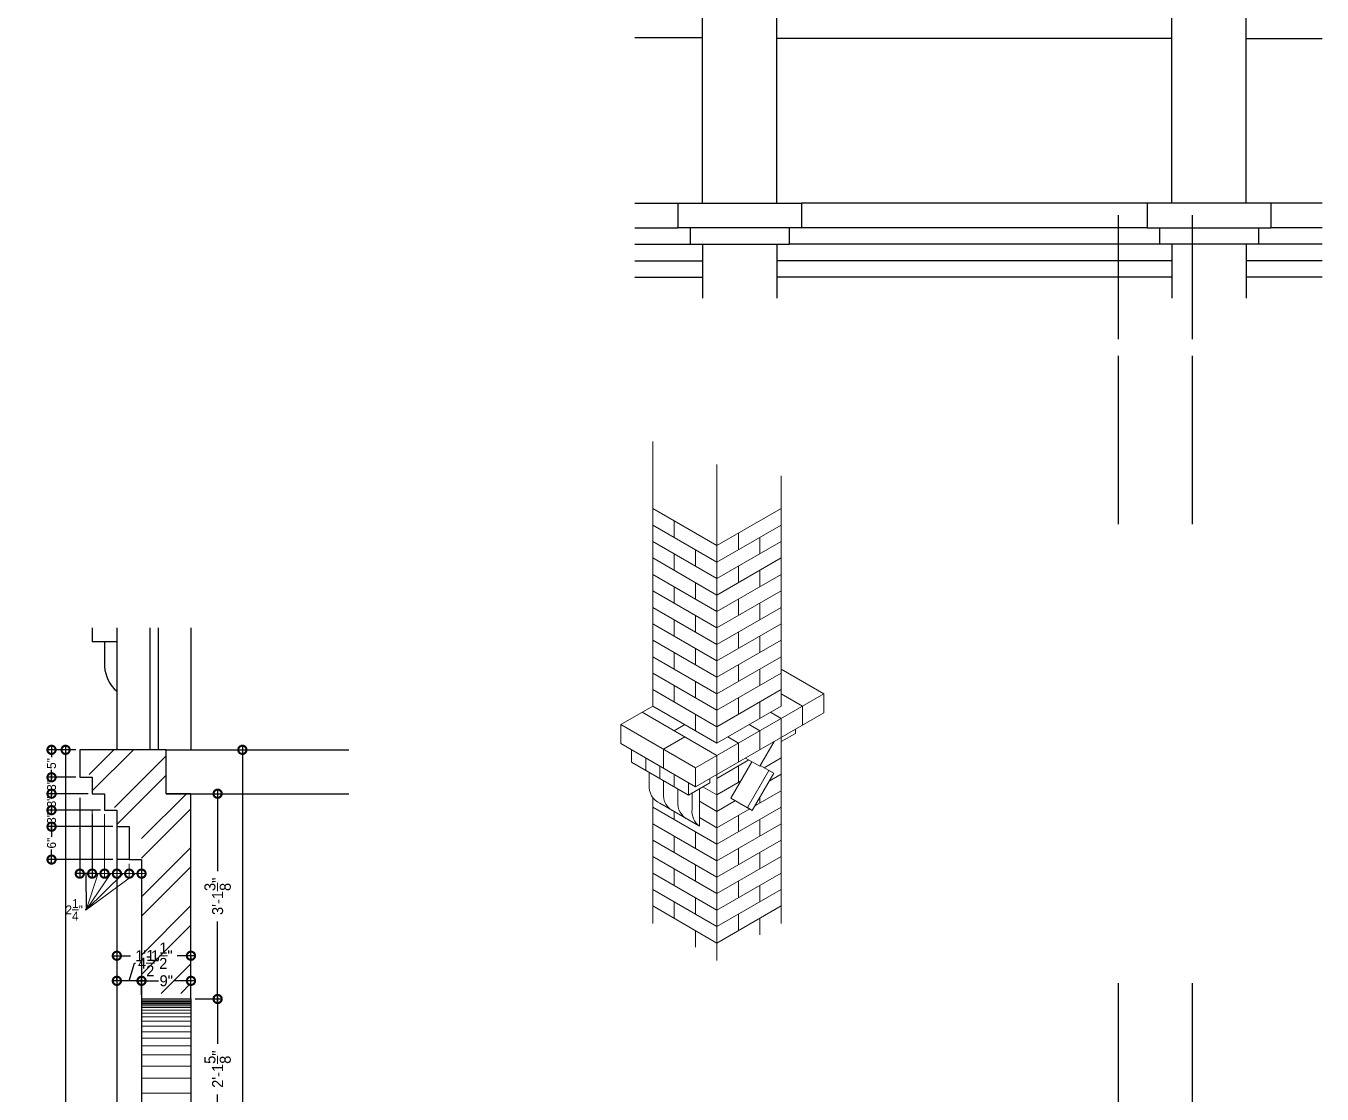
# Model space of a CAD drawing. Header units: millimetres. Extents: x -141861 to -141057, y 13116 to 13652.
# Drawn here: x -141386.8 to -141150.7, y 13222.9 to 13417.6 of the extents above; entities that cross this region are included whole.
import ezdxf
from ezdxf.xclip import XClip

# ---------------------------------------------------------------- set-up
doc = ezdxf.new("R2010")
doc.units = ezdxf.units.MM
doc.header["$XCLIPFRAME"] = 0
doc.layers.get('0').update_dxf_attribs({"color": 254})
for name, color, linetype, lineweight in [('Dim', 7, 'Continuous', 9), ('Hatch', 252, 'Continuous', 0), ('Stair', 22, 'Continuous', 9)]:
    doc.layers.add(name, color=color, linetype=linetype, lineweight=lineweight)
for name, color, linetype in [('ele', 43, 'Continuous'), ('ele1', 1, 'Continuous'), ('Pillar', 30, 'Continuous'), ('Slab', 3, 'Continuous'), ('Text', 255, 'Continuous'), ('WALL', 40, 'Continuous')]:
    doc.layers.add(name, color=color, linetype=linetype)
doc.dimstyles.new('¾ Scale', dxfattribs={"dimtxt": 1.625, "dimasz": 3, "dimexe": 0.75, "dimexo": 0.75, "dimgap": 0.09, "dimtad": 0, "dimdec": 3, "dimzin": 3, "dimdsep": 46, "dimlunit": 4, "dimtxsty": 'Standard', "dimblk": 'DOTSMALL', "dimcen": 0.09, "dimdle": 0.75, "dimadec": 0, "dimazin": 0, "dimtfac": 1, "dimtdec": 3, "dimtmove": 1, "dimatfit": 3, "dimfxl": 1, "dimtolj": 1, "dimtzin": 0, "dimarcsym": 0})

# ---------------------------------------------------------------- blocks, each defined once
blk = doc.blocks.new('Cangry')
at = {"color": 0, "linetype": 'ByBlock', "lineweight": -2, "ltscale": 3}
for p, q in [((13.5, 0), (-13.5, 0)), ((13.5, -3), (13.5, 0)), ((-13.5, -3), (-13.5, 0)), ((-3.18, -3), (-13.5, -3)), ((-11.25, -3), (-11.25, -7.5)), ((0, -6), (-3.18, -3)), ((3.18, -3), (0, -6)), ((13.5, -3), (3.18, -3)), ((11.39, -3), (11.39, -7.5)), ((-6.75, -7.5), (-11.25, -7.5)), ((-9, -7.5), (-9, -12)), ((6.89, -7.5), (11.39, -7.5)), ((9.14, -7.5), (9.14, -12))]:
    blk.add_line(p, q, dxfattribs=at)
blk.add_lwpolyline([(0, -8.07), (-3.18, -11.25), (0, -14.43), (3.18, -11.25)], close=True, dxfattribs=at)
for centre, start, end in [((-2.45, -11.54), 184.0381, 229.092), ((2.59, -11.54), 310.908, 355.9619)]:
    blk.add_arc(centre, 6.57, start, end, dxfattribs=at)
blk = doc.blocks.new('Lemp')
at = {"color": 0, "linetype": 'ByBlock', "lineweight": -2, "ltscale": 3}
for p, q in [((0, 15.11), (-5.52, 11.07)), ((0, 15.11), (5.52, 11.07)), ((5.52, 11.07), (-5.52, 11.07)), ((-3.16, 11.07), (-3.16, 6.49)), ((3.16, 6.49), (3.16, 11.07)), ((-3.16, 6.49), (3.16, 6.49)), ((-1.85, 5), (-0.53, 3.51)), ((0.53, 6.49), (-0.53, 6.49)), ((-0.53, 6.49), (-0.53, 0.53)), ((0.53, 0.53), (0.53, 6.49)), ((1.85, 5), (0.53, 3.51))]:
    blk.add_line(p, q, dxfattribs=at)
blk.add_arc((0, 0.53), 0.527, 180, 0, dxfattribs=at)
for points in [[(-1.85, 5), (-2.58, 5.37), (-3.12, 5.3), (-3.24, 4.96), (-3.02, 4.45), (-2.73, 4.59)], [(-1.24, 4.31), (-1.4, 4.93), (-1.17, 5.42), (-0.71, 4.88), (-0.97, 4.64)], [(1.24, 4.31), (1.4, 4.93), (1.17, 5.42), (0.71, 4.88), (0.97, 4.64)], [(1.85, 5), (2.58, 5.37), (3.12, 5.3), (3.24, 4.96), (3.02, 4.45), (2.73, 4.59)], [(-0.53, 1.34), (-0.84, 2.47), (-1.26, 2.79), (-2.15, 2.61), (-2.15, 2.08), (-1.67, 2.25), (-1.43, 2.39)], [(0.53, 1.34), (0.84, 2.47), (1.26, 2.79), (2.15, 2.61), (2.15, 2.08), (1.67, 2.25), (1.43, 2.39)]]:
    blk.add_spline(points, degree=3, dxfattribs=at)
blk = doc.blocks.new('LINE')
at = {"color": 0, "linetype": 'ByBlock', "lineweight": -2}
blk.add_line((0, 0), (12, 0), dxfattribs=at)
blk = doc.blocks.new('Gutka')
at = {"color": 0, "linetype": 'ByBlock', "lineweight": -2}
blk.add_line((4.5, 7.5), (-4.5, 7.5), dxfattribs=at)
for points in [[(4.5, 10.5), (-4.5, 10.5), (-4.5, 7.5), (4.5, 7.5)], [(-2.25, 7.5), (2.25, 7.5), (2.25, 4.5), (-2.25, 4.5)], [(-1.125, 4.5), (1.125, 4.5), (1.125, 0), (-1.125, 0)]]:
    blk.add_lwpolyline(points, close=True, dxfattribs=at)
blk = doc.blocks.new('Arch-9')
at = {"color": 0, "linetype": 'ByBlock', "lineweight": -2}
blk.add_lwpolyline([(99, 0, 0.267949), (84.94, 24.36), (47.25, 46.57), (9.53, 24.34, 0.267572), (-4.5, 0), (0, 0, -0.267949), (11.81, 20.46), (47.25, 41.34), (82.69, 20.46, -0.267949), (94.5, 0)], format="xyb", close=True, dxfattribs=at)
blk = doc.blocks.new('A-Lines')
at = {"color": 0, "linetype": 'ByBlock', "lineweight": -2}
for p, q in [((0, 11.899), (1, 11.899)), ((0, 11.799), (1, 11.799)), ((0, 11.695), (1, 11.695)), ((0, 11.598), (1, 11.598)), ((0, 11.469), (1, 11.469)), ((0, 11.299), (1, 11.299)), ((0, 11.095), (1, 11.095)), ((0, 10.823), (1, 10.823)), ((0, 10.517), (1, 10.517)), ((0, 10.132), (1, 10.132)), ((0, 9.712), (1, 9.712)), ((0, 9.225), (1, 9.225)), ((0, 8.676), (1, 8.676)), ((0, 8.015), (1, 8.015)), ((0, 7.254), (1, 7.254)), ((0, 6.291), (1, 6.291)), ((0, 5.239), (1, 5.239)), ((0, 3.976), (1, 3.976)), ((0, 2.666), (1, 2.666)), ((0, 1.267), (1, 1.267))]:
    blk.add_line(p, q, dxfattribs=at)
blk = doc.blocks.new('_DotSmall')
at = {"layer": 'Text', "color": 0, "const_width": 0.5}
blk.add_lwpolyline([(-0.0625, 0, 1), (0.0625, 0, 1)], format="xyb", close=True, dxfattribs=at)
blk = doc.blocks.new('*D59')
at = {"layer": 'Defpoints', "color": 0, "transparency": 16777216}
for p in [(-141356.77, 13240.27), (-141351.91, 13240.27), (-141356.77, 13214.68)]:
    blk.add_point(p, dxfattribs=at)
at = {"layer": 'Dim', "color": 0, "lineweight": -2, "transparency": 16777216}
for p, q in [((-141356.02, 13240.27), (-141351.16, 13240.27)), ((-141351.91, 13241.02), (-141351.91, 13232.07)), ((-141351.91, 13213.93), (-141351.91, 13222.89)), ((-141356.02, 13214.68), (-141351.16, 13214.68))]:
    blk.add_line(p, q, dxfattribs=at)
at = {"layer": 'Dim', "color": 0, "lineweight": -2, "transparency": 16777216, "xscale": 3, "yscale": 3, "zscale": 3}
for p, rotation in [((-141351.91, 13240.27), 90), ((-141351.91, 13214.68), 270)]:
    blk.add_blockref('_DotSmall', p, dxfattribs=dict(at, rotation=rotation))
at = {"layer": 'Dim', "color": 0, "transparency": 16777216, "insert": (-141351.91, 13227.48), "char_height": 2, "attachment_point": 5, "rotation": 90}
blk.add_mtext('\\A1;2\'-1{\\H1.000000x;\\S5/8;}"', dxfattribs=at)
blk = doc.blocks.new('*D60')
at = {"layer": 'Defpoints', "color": 0, "transparency": 16777216}
for p in [(-141356.77, 13277.68), (-141351.91, 13277.68), (-141356.77, 13240.27)]:
    blk.add_point(p, dxfattribs=at)
at = {"layer": 'Dim', "color": 0, "lineweight": -2, "transparency": 16777216}
for p, q in [((-141356.02, 13277.68), (-141351.16, 13277.68)), ((-141351.91, 13278.43), (-141351.91, 13263.57)), ((-141351.91, 13239.52), (-141351.91, 13254.39)), ((-141356.02, 13240.27), (-141351.16, 13240.27))]:
    blk.add_line(p, q, dxfattribs=at)
at = {"layer": 'Dim', "color": 0, "lineweight": -2, "transparency": 16777216, "xscale": 3, "yscale": 3, "zscale": 3}
for p, rotation in [((-141351.91, 13277.68), 90), ((-141351.91, 13240.27), 270)]:
    blk.add_blockref('_DotSmall', p, dxfattribs=dict(at, rotation=rotation))
at = {"layer": 'Dim', "color": 0, "transparency": 16777216, "insert": (-141351.91, 13258.98), "char_height": 2, "attachment_point": 5, "rotation": 90}
blk.add_mtext('\\A1;3\'-1{\\H1.000000x;\\S3/8;}"', dxfattribs=at)
blk = doc.blocks.new('*D61')
at = {"layer": 'Defpoints', "color": 0, "transparency": 16777216}
for p in [(-141348.31, 13285.68), (-141348.31, 13145.68), (-141347.4, 13145.68)]:
    blk.add_point(p, dxfattribs=at)
at = {"layer": 'Dim', "color": 0, "lineweight": -2, "transparency": 16777216}
for p, q in [((-141347.4, 13286.43), (-141347.4, 13219.94)), ((-141347.56, 13285.68), (-141346.65, 13285.68)), ((-141347.4, 13144.93), (-141347.4, 13211.42)), ((-141347.56, 13145.68), (-141346.65, 13145.68))]:
    blk.add_line(p, q, dxfattribs=at)
at = {"layer": 'Dim', "color": 0, "lineweight": -2, "transparency": 16777216, "xscale": 3, "yscale": 3, "zscale": 3}
for p, rotation in [((-141347.4, 13285.68), 90), ((-141347.4, 13145.68), 270)]:
    blk.add_blockref('_DotSmall', p, dxfattribs=dict(at, rotation=rotation))
at = {"layer": 'Dim', "color": 0, "transparency": 16777216, "insert": (-141347.4, 13215.68), "char_height": 2, "attachment_point": 5, "rotation": 90}
blk.add_mtext('\\A1;11\'-8"', dxfattribs=at)
blk = doc.blocks.new('*D62')
at = {"layer": 'Defpoints', "color": 0, "transparency": 16777216}
for p in [(-141356.77, 13243.58), (-141365.77, 13240.27), (-141356.77, 13240.27)]:
    blk.add_point(p, dxfattribs=at)
at = {"layer": 'Dim', "color": 0, "lineweight": -2, "transparency": 16777216}
for p, q in [((-141366.52, 13243.58), (-141362.69, 13243.58)), ((-141365.77, 13241.02), (-141365.77, 13244.33)), ((-141356.02, 13243.58), (-141359.85, 13243.58)), ((-141356.77, 13241.02), (-141356.77, 13244.33))]:
    blk.add_line(p, q, dxfattribs=at)
at = {"layer": 'Dim', "color": 0, "lineweight": -2, "transparency": 16777216, "xscale": 3, "yscale": 3, "zscale": 3, "rotation": 180}
blk.add_blockref('_DotSmall', (-141365.77, 13243.58), dxfattribs=at)
at = {"layer": 'Dim', "color": 0, "lineweight": -2, "transparency": 16777216, "xscale": 3, "yscale": 3, "zscale": 3}
blk.add_blockref('_DotSmall', (-141356.77, 13243.58), dxfattribs=at)
at = {"layer": 'Dim', "color": 0, "transparency": 16777216, "insert": (-141361.27, 13243.58), "char_height": 2, "attachment_point": 5}
blk.add_mtext('\\A1;9"', dxfattribs=at)
blk = doc.blocks.new('*D63')
at = {"layer": 'Defpoints', "color": 0, "transparency": 16777216}
for p in [(-141370.27, 13243.58), (-141370.27, 13242.93), (-141365.77, 13240.27)]:
    blk.add_point(p, dxfattribs=at)
at = {"layer": 'Dim', "color": 0, "lineweight": -2, "transparency": 16777216}
for p, q in [((-141368.02, 13243.58), (-141367.05, 13246.8)), ((-141367.05, 13246.8), (-141366.87, 13246.8)), ((-141365.02, 13243.58), (-141371.02, 13243.58)), ((-141370.27, 13243.68), (-141370.27, 13244.33)), ((-141365.77, 13241.02), (-141365.77, 13244.33))]:
    blk.add_line(p, q, dxfattribs=at)
at = {"layer": 'Dim', "color": 0, "lineweight": -2, "transparency": 16777216, "xscale": 3, "yscale": 3, "zscale": 3, "rotation": 180}
blk.add_blockref('_DotSmall', (-141370.27, 13243.58), dxfattribs=at)
at = {"layer": 'Dim', "color": 0, "lineweight": -2, "transparency": 16777216, "xscale": 3, "yscale": 3, "zscale": 3}
blk.add_blockref('_DotSmall', (-141365.77, 13243.58), dxfattribs=at)
at = {"layer": 'Dim', "color": 0, "transparency": 16777216, "insert": (-141364.45, 13246.8), "char_height": 2, "attachment_point": 5}
blk.add_mtext('\\A1;4{\\H1.000000x;\\S1/2;}"', dxfattribs=at)
blk = doc.blocks.new('*D64')
at = {"layer": 'Defpoints', "color": 0, "transparency": 16777216}
for p in [(-141370.27, 13248.73), (-141356.77, 13248.73), (-141370.27, 13248.15)]:
    blk.add_point(p, dxfattribs=at)
at = {"layer": 'Dim', "color": 0, "lineweight": -2, "transparency": 16777216}
for p, q in [((-141371.02, 13248.15), (-141367.78, 13248.15)), ((-141370.27, 13247.98), (-141370.27, 13247.4)), ((-141356.02, 13248.15), (-141359.26, 13248.15)), ((-141356.77, 13247.98), (-141356.77, 13247.4))]:
    blk.add_line(p, q, dxfattribs=at)
at = {"layer": 'Dim', "color": 0, "lineweight": -2, "transparency": 16777216, "xscale": 3, "yscale": 3, "zscale": 3, "rotation": 180}
blk.add_blockref('_DotSmall', (-141370.27, 13248.15), dxfattribs=at)
at = {"layer": 'Dim', "color": 0, "lineweight": -2, "transparency": 16777216, "xscale": 3, "yscale": 3, "zscale": 3}
blk.add_blockref('_DotSmall', (-141356.77, 13248.15), dxfattribs=at)
at = {"layer": 'Dim', "color": 0, "transparency": 16777216, "insert": (-141363.52, 13248.15), "char_height": 2, "attachment_point": 5}
blk.add_mtext('\\A1;1\'-1{\\H1.000000x;\\S1/2;}"', dxfattribs=at)
blk = doc.blocks.new('*D65')
at = {"layer": 'Defpoints', "color": 0, "transparency": 16777216}
for p in [(-141377.02, 13285.68), (-141379.61, 13145.68), (-141374.77, 13145.68)]:
    blk.add_point(p, dxfattribs=at)
at = {"layer": 'Dim', "color": 0, "lineweight": -2, "transparency": 16777216}
for p, q in [((-141379.61, 13286.43), (-141379.61, 13219.94)), ((-141377.77, 13285.68), (-141380.36, 13285.68)), ((-141379.61, 13144.93), (-141379.61, 13211.42)), ((-141375.52, 13145.68), (-141380.36, 13145.68))]:
    blk.add_line(p, q, dxfattribs=at)
at = {"layer": 'Dim', "color": 0, "lineweight": -2, "transparency": 16777216, "xscale": 3, "yscale": 3, "zscale": 3}
for p, rotation in [((-141379.61, 13285.68), 90), ((-141379.61, 13145.68), 270)]:
    blk.add_blockref('_DotSmall', p, dxfattribs=dict(at, rotation=rotation))
at = {"layer": 'Dim', "color": 0, "transparency": 16777216, "insert": (-141379.61, 13215.68), "char_height": 2, "attachment_point": 5, "rotation": 90}
blk.add_mtext('\\A1;11\'-8"', dxfattribs=at)
blk = doc.blocks.new('*D85')
at = {"layer": 'Defpoints', "color": 0, "transparency": 16777216}
for p in [(-141377.02, 13285.68), (-141382.17, 13280.68), (-141377.02, 13280.68)]:
    blk.add_point(p, dxfattribs=at)
at = {"layer": 'Dim', "color": 0, "lineweight": -2, "transparency": 16777216}
for p, q in [((-141382.17, 13286.43), (-141382.17, 13284.35)), ((-141377.77, 13285.68), (-141382.92, 13285.68)), ((-141382.17, 13279.93), (-141382.17, 13282.01)), ((-141377.77, 13280.68), (-141382.92, 13280.68))]:
    blk.add_line(p, q, dxfattribs=at)
at = {"layer": 'Dim', "color": 0, "lineweight": -2, "transparency": 16777216, "xscale": 3, "yscale": 3, "zscale": 3}
for p, rotation in [((-141382.17, 13285.68), 90), ((-141382.17, 13280.68), 270)]:
    blk.add_blockref('_DotSmall', p, dxfattribs=dict(at, rotation=rotation))
at = {"layer": 'Dim', "color": 0, "transparency": 16777216, "insert": (-141382.17, 13283.18), "char_height": 1.625, "attachment_point": 5, "rotation": 90}
blk.add_mtext('\\A1;5"', dxfattribs=at)
blk = doc.blocks.new('*D86')
at = {"layer": 'Defpoints', "color": 0, "transparency": 16777216}
for p in [(-141377.02, 13280.68), (-141382.17, 13277.68), (-141374.77, 13277.68)]:
    blk.add_point(p, dxfattribs=at)
at = {"layer": 'Dim', "color": 0, "lineweight": -2, "transparency": 16777216}
for p, q in [((-141382.17, 13281.43), (-141382.17, 13280.35)), ((-141377.77, 13280.68), (-141382.92, 13280.68)), ((-141375.52, 13277.68), (-141382.92, 13277.68)), ((-141382.17, 13276.93), (-141382.17, 13278.01))]:
    blk.add_line(p, q, dxfattribs=at)
at = {"layer": 'Dim', "color": 0, "lineweight": -2, "transparency": 16777216, "xscale": 3, "yscale": 3, "zscale": 3}
for p, rotation in [((-141382.17, 13280.68), 90), ((-141382.17, 13277.68), 270)]:
    blk.add_blockref('_DotSmall', p, dxfattribs=dict(at, rotation=rotation))
at = {"layer": 'Dim', "color": 0, "transparency": 16777216, "insert": (-141382.17, 13279.18), "char_height": 1.625, "attachment_point": 5, "rotation": 90}
blk.add_mtext('\\A1;3"', dxfattribs=at)
blk = doc.blocks.new('*D87')
at = {"layer": 'Defpoints', "color": 0, "transparency": 16777216}
for p in [(-141374.77, 13277.68), (-141382.17, 13274.68), (-141372.52, 13274.68)]:
    blk.add_point(p, dxfattribs=at)
at = {"layer": 'Dim', "color": 0, "lineweight": -2, "transparency": 16777216}
for p, q in [((-141375.52, 13277.68), (-141382.92, 13277.68)), ((-141382.17, 13278.43), (-141382.17, 13277.35)), ((-141373.27, 13274.68), (-141382.92, 13274.68)), ((-141382.17, 13273.93), (-141382.17, 13275.01))]:
    blk.add_line(p, q, dxfattribs=at)
at = {"layer": 'Dim', "color": 0, "lineweight": -2, "transparency": 16777216, "xscale": 3, "yscale": 3, "zscale": 3}
for p, rotation in [((-141382.17, 13277.68), 90), ((-141382.17, 13274.68), 270)]:
    blk.add_blockref('_DotSmall', p, dxfattribs=dict(at, rotation=rotation))
at = {"layer": 'Dim', "color": 0, "transparency": 16777216, "insert": (-141382.17, 13276.18), "char_height": 1.625, "attachment_point": 5, "rotation": 90}
blk.add_mtext('\\A1;3"', dxfattribs=at)
blk = doc.blocks.new('*D88')
at = {"layer": 'Defpoints', "color": 0, "transparency": 16777216}
for p in [(-141372.52, 13274.68), (-141382.17, 13271.68), (-141370.27, 13271.68)]:
    blk.add_point(p, dxfattribs=at)
at = {"layer": 'Dim', "color": 0, "lineweight": -2, "transparency": 16777216}
for p, q in [((-141373.27, 13274.68), (-141382.92, 13274.68)), ((-141382.17, 13275.43), (-141382.17, 13274.35)), ((-141382.17, 13270.93), (-141382.17, 13272.01)), ((-141371.02, 13271.68), (-141382.92, 13271.68))]:
    blk.add_line(p, q, dxfattribs=at)
at = {"layer": 'Dim', "color": 0, "lineweight": -2, "transparency": 16777216, "xscale": 3, "yscale": 3, "zscale": 3}
for p, rotation in [((-141382.17, 13274.68), 90), ((-141382.17, 13271.68), 270)]:
    blk.add_blockref('_DotSmall', p, dxfattribs=dict(at, rotation=rotation))
at = {"layer": 'Dim', "color": 0, "transparency": 16777216, "insert": (-141382.17, 13273.18), "char_height": 1.625, "attachment_point": 5, "rotation": 90}
blk.add_mtext('\\A1;3"', dxfattribs=at)
blk = doc.blocks.new('*D89')
at = {"layer": 'Defpoints', "color": 0, "transparency": 16777216}
for p in [(-141370.27, 13271.68), (-141382.17, 13265.68), (-141370.27, 13265.68)]:
    blk.add_point(p, dxfattribs=at)
at = {"layer": 'Dim', "color": 0, "lineweight": -2, "transparency": 16777216}
for p, q in [((-141382.17, 13272.43), (-141382.17, 13269.85)), ((-141371.02, 13271.68), (-141382.92, 13271.68)), ((-141382.17, 13264.93), (-141382.17, 13267.51)), ((-141371.02, 13265.68), (-141382.92, 13265.68))]:
    blk.add_line(p, q, dxfattribs=at)
at = {"layer": 'Dim', "color": 0, "lineweight": -2, "transparency": 16777216, "xscale": 3, "yscale": 3, "zscale": 3}
for p, rotation in [((-141382.17, 13271.68), 90), ((-141382.17, 13265.68), 270)]:
    blk.add_blockref('_DotSmall', p, dxfattribs=dict(at, rotation=rotation))
at = {"layer": 'Dim', "color": 0, "transparency": 16777216, "insert": (-141382.17, 13268.68), "char_height": 1.625, "attachment_point": 5, "rotation": 90}
blk.add_mtext('\\A1;6"', dxfattribs=at)
blk = doc.blocks.new('*D90')
at = {"layer": 'Defpoints', "color": 0, "transparency": 16777216}
for p in [(-141377.02, 13277.68), (-141374.77, 13274.68), (-141377.02, 13263.12)]:
    blk.add_point(p, dxfattribs=at)
at = {"layer": 'Dim', "color": 0, "lineweight": -2, "transparency": 16777216}
for p, q in [((-141377.02, 13276.93), (-141377.02, 13262.37)), ((-141374.77, 13273.93), (-141374.77, 13262.37)), ((-141374.02, 13263.12), (-141377.77, 13263.12)), ((-141375.89, 13263.12), (-141375.88, 13256.52)), ((-141375.88, 13256.52), (-141376.06, 13256.52))]:
    blk.add_line(p, q, dxfattribs=at)
at = {"layer": 'Dim', "color": 0, "lineweight": -2, "transparency": 16777216, "xscale": 3, "yscale": 3, "zscale": 3, "rotation": 180}
blk.add_blockref('_DotSmall', (-141377.02, 13263.12), dxfattribs=at)
at = {"layer": 'Dim', "color": 0, "lineweight": -2, "transparency": 16777216, "xscale": 3, "yscale": 3, "zscale": 3}
blk.add_blockref('_DotSmall', (-141374.77, 13263.12), dxfattribs=at)
at = {"layer": 'Dim', "color": 0, "transparency": 16777216, "insert": (-141378.05, 13256.52), "char_height": 1.625, "attachment_point": 5}
blk.add_mtext('\\A1;2{\\H1.000000x;\\S1/4;}"', dxfattribs=at)

msp = doc.modelspace()

# ---------------------------------------------------------------- hatches: boundary and pattern name
at = {"layer": 'Hatch'}
h = msp.add_hatch(dxfattribs=at)
h.set_pattern_fill('ANSI32', color=256, scale=20, style=0)
h.set_pattern_definition([(45, (-141543.1275, 13442.151), (-5.3033, 5.3033), []), (45, (-141539.592, 13442.151), (-5.3033, 5.3033), [])])
h.paths.add_polyline_path([(-141356.7691, 13277.6785), (-141361.2691, 13277.6785), (-141361.2691, 13285.6785), (-141377.0191, 13285.6785), (-141377.0191, 13281.1785), (-141374.7691, 13281.1785), (-141374.7691, 13278.1785), (-141372.5191, 13278.1785), (-141372.5191, 13275.1785), (-141370.2691, 13275.1785), (-141370.2691, 13272.1785), (-141365.7691, 13272.1785), (-141365.7691, 13241.2727), (-141356.7691, 13241.2727)])

# ---------------------------------------------------------------- linework, layer by layer
at = {"layer": 'Dim', "lineweight": 18}
for p, q in [((-141272.6191, 13293.6461), (-141272.6191, 13341.8993)), ((-141260.9277, 13286.8961), (-141260.9277, 13337.6579)), ((-141249.2364, 13293.6461), (-141249.2364, 13335.6371)), ((-141241.4422, 13295.8961), (-141249.2364, 13300.3961)), ((-141264.8248, 13282.3961), (-141241.4422, 13295.8961)), ((-141241.4422, 13295.8961), (-141241.4422, 13292.432)), ((-141278.4647, 13290.2711), (-141272.6191, 13293.6461)), ((-141260.9277, 13286.8961), (-141272.6191, 13293.6461)), ((-141260.9277, 13286.8961), (-141249.2364, 13293.6461)), ((-141264.8248, 13278.932), (-141241.4422, 13292.432)), ((-141264.8248, 13282.3961), (-141278.4647, 13290.2711)), ((-141278.4647, 13290.2711), (-141278.4647, 13286.807)), ((-141264.8248, 13278.932), (-141278.4647, 13286.807)), ((-141250.5354, 13287.182), (-141253.1335, 13282.682)), ((-141249.2364, 13254.028), (-141249.2364, 13287.932)), ((-141255.7316, 13284.182), (-141253.1335, 13282.682)), ((-141264.8248, 13282.3961), (-141264.8248, 13278.932)), ((-141260.9277, 13247.278), (-141260.9277, 13281.182)), ((-141272.6191, 13254.028), (-141272.6191, 13276.9637))]:
    msp.add_line(p, q, dxfattribs=at)
at = {"layer": 'Dim', "lineweight": 9}
for p, q in [((-141260.9277, 13322.8961), (-141272.6191, 13329.6461)), ((-141260.9277, 13322.8961), (-141249.2364, 13329.6461)), ((-141260.9277, 13319.8961), (-141272.6191, 13326.6461)), ((-141268.722, 13324.3961), (-141268.722, 13327.3961)), ((-141249.2364, 13326.6461), (-141260.9277, 13319.8961)), ((-141257.0306, 13322.1461), (-141257.0306, 13325.1461)), ((-141253.1335, 13321.3961), (-141253.1335, 13324.3961)), ((-141260.9277, 13316.8961), (-141272.6191, 13323.6461)), ((-141264.8248, 13322.1461), (-141264.8248, 13319.1461)), ((-141260.9277, 13316.8961), (-141249.2364, 13323.6461)), ((-141260.9277, 13313.8961), (-141272.6191, 13320.6461)), ((-141268.722, 13318.3961), (-141268.722, 13321.3961)), ((-141249.2364, 13320.6461), (-141260.9277, 13313.8961)), ((-141260.9277, 13310.8961), (-141272.6191, 13317.6461)), ((-141260.9277, 13310.8961), (-141249.2364, 13317.6461)), ((-141257.0306, 13316.1461), (-141257.0306, 13319.1461)), ((-141253.1335, 13315.3961), (-141253.1335, 13318.3961)), ((-141260.9277, 13307.8961), (-141272.6191, 13314.6461)), ((-141268.722, 13312.3961), (-141268.722, 13315.3961)), ((-141264.8248, 13316.1461), (-141264.8248, 13313.1461)), ((-141249.2364, 13314.6461), (-141260.9277, 13307.8961)), ((-141257.0306, 13310.1461), (-141257.0306, 13313.1461)), ((-141253.1335, 13309.3961), (-141253.1335, 13312.3961)), ((-141260.9277, 13304.8961), (-141272.6191, 13311.6461)), ((-141264.8248, 13310.1461), (-141264.8248, 13307.1461)), ((-141260.9277, 13304.8961), (-141249.2364, 13311.6461)), ((-141260.9277, 13301.8961), (-141272.6191, 13308.6461)), ((-141268.722, 13306.3961), (-141268.722, 13309.3961)), ((-141249.2364, 13308.6461), (-141260.9277, 13301.8961)), ((-141260.9277, 13298.8961), (-141272.6191, 13305.6461)), ((-141260.9277, 13298.8961), (-141249.2364, 13305.6461)), ((-141257.0306, 13304.1461), (-141257.0306, 13307.1461)), ((-141253.1335, 13303.3961), (-141253.1335, 13306.3961)), ((-141260.9277, 13295.8961), (-141272.6191, 13302.6461)), ((-141268.722, 13300.3961), (-141268.722, 13303.3961)), ((-141264.8248, 13304.1461), (-141264.8248, 13301.1461)), ((-141249.2364, 13302.6461), (-141260.9277, 13295.8961)), ((-141257.0306, 13298.1461), (-141257.0306, 13301.1461)), ((-141253.1335, 13297.3961), (-141253.1335, 13300.3961)), ((-141260.9277, 13292.8961), (-141272.6191, 13299.6461)), ((-141264.8248, 13298.1461), (-141264.8248, 13295.1461)), ((-141260.9277, 13292.8961), (-141249.2364, 13299.6461)), ((-141260.9277, 13289.8961), (-141272.6191, 13296.6461)), ((-141268.722, 13294.3961), (-141268.722, 13297.3961)), ((-141249.2364, 13296.6461), (-141260.9277, 13289.8961)), ((-141245.3393, 13293.6461), (-141249.2364, 13295.8961)), ((-141257.0306, 13292.1461), (-141257.0306, 13295.1461)), ((-141253.1335, 13291.3961), (-141253.1335, 13294.3961)), ((-141245.3393, 13293.6461), (-141245.3393, 13290.182)), ((-141274.5676, 13292.5211), (-141260.9277, 13284.6461)), ((-141264.8248, 13292.1461), (-141264.8248, 13289.1461)), ((-141249.2364, 13291.3961), (-141251.1849, 13292.5211)), ((-141249.2364, 13291.3961), (-141249.2364, 13287.932)), ((-141268.722, 13289.1461), (-141266.7734, 13290.2711)), ((-141253.1335, 13289.1461), (-141255.0821, 13290.2711)), ((-141253.1335, 13289.1461), (-141253.1335, 13285.682)), ((-141249.2364, 13287.182), (-141246.6383, 13288.682)), ((-141246.6383, 13289.432), (-141246.6383, 13288.682)), ((-141270.6705, 13285.7711), (-141266.7734, 13288.0211)), ((-141257.0306, 13286.8961), (-141258.9792, 13288.0211)), ((-141257.0306, 13286.8961), (-141257.0306, 13283.432)), ((-141276.5162, 13283.432), (-141276.5162, 13285.682)), ((-141276.5162, 13283.432), (-141276.5162, 13285.682)), ((-141273.9181, 13281.932), (-141273.9181, 13284.182)), ((-141270.6705, 13285.7711), (-141270.6705, 13282.307)), ((-141260.9277, 13284.6461), (-141260.9277, 13281.182)), ((-141260.9277, 13280.4706), (-141255.1155, 13283.8263)), ((-141252.3573, 13282.4187), (-141249.2364, 13284.2206)), ((-141276.5162, 13283.432), (-141266.1239, 13277.432)), ((-141273.2686, 13279.307), (-141273.2686, 13281.557)), ((-141271.32, 13280.432), (-141271.32, 13282.682)), ((-141257.0306, 13279.7206), (-141257.0306, 13282.7206)), ((-141251.4579, 13281.8994), (-141255.355, 13275.1494)), ((-141250.5919, 13281.3994), (-141251.4579, 13281.8994)), ((-141270.6705, 13277.807), (-141270.6705, 13280.057)), ((-141268.722, 13278.932), (-141268.722, 13281.182)), ((-141262.2268, 13279.682), (-141266.1239, 13277.432)), ((-141266.1239, 13277.432), (-141266.1239, 13279.682)), ((-141262.2268, 13279.682), (-141262.2268, 13280.432)), ((-141260.9277, 13277.4706), (-141256.6206, 13279.9573)), ((-141249.2364, 13281.2206), (-141251.4245, 13279.9573)), ((-141268.0724, 13278.557), (-141268.0724, 13276.307)), ((-141268.0724, 13276.307), (-141268.0724, 13278.557)), ((-141265.4744, 13274.807), (-141265.4744, 13277.807)), ((-141264.1305, 13271.7812), (-141264.1305, 13278.5829)), ((-141260.9277, 13277.4706), (-141263.4924, 13278.9513)), ((-141254.0226, 13275.4573), (-141249.2364, 13278.2206)), ((-141253.1335, 13278.9706), (-141253.1565, 13278.9573)), ((-141253.1335, 13275.9706), (-141253.1335, 13276.9972)), ((-141260.9277, 13268.4706), (-141272.6191, 13275.2206)), ((-141264.1305, 13271.7812), (-141271.32, 13275.932)), ((-141268.722, 13272.9706), (-141268.722, 13274.432)), ((-141260.9277, 13274.4706), (-141264.1305, 13276.3198)), ((-141257.5535, 13276.4187), (-141260.9277, 13274.4706)), ((-141249.2364, 13275.2206), (-141260.9277, 13268.4706)), ((-141260.9277, 13271.4706), (-141254.9554, 13274.9187)), ((-141254.489, 13274.6494), (-141255.355, 13275.1494)), ((-141260.9277, 13265.4706), (-141272.6191, 13272.2206)), ((-141260.9277, 13271.4706), (-141264.1305, 13273.3198)), ((-141260.9277, 13265.4706), (-141249.2364, 13272.2206)), ((-141257.0306, 13270.7206), (-141257.0306, 13273.7206)), ((-141253.1335, 13269.9706), (-141253.1335, 13272.9706)), ((-141268.722, 13266.9706), (-141268.722, 13269.9706)), ((-141264.8248, 13270.7206), (-141264.8248, 13267.7206)), ((-141260.9277, 13262.4706), (-141272.6191, 13269.2206)), ((-141249.2364, 13269.2206), (-141260.9277, 13262.4706)), ((-141257.0306, 13264.7206), (-141257.0306, 13267.7206)), ((-141260.9277, 13259.4706), (-141272.6191, 13266.2206)), ((-141260.9277, 13259.4706), (-141249.2364, 13266.2206)), ((-141253.1335, 13263.9706), (-141253.1335, 13266.9706)), ((-141260.9277, 13256.4706), (-141272.6191, 13263.2206)), ((-141268.722, 13260.9706), (-141268.722, 13263.9706)), ((-141264.8248, 13264.7206), (-141264.8248, 13261.7206)), ((-141249.2364, 13263.2206), (-141260.9277, 13256.4706)), ((-141260.9277, 13253.4706), (-141272.6191, 13260.2206)), ((-141260.9277, 13253.4706), (-141249.2364, 13260.2206)), ((-141257.0306, 13258.7206), (-141257.0306, 13261.7206)), ((-141253.1335, 13257.9706), (-141253.1335, 13260.9706)), ((-141268.722, 13254.9706), (-141268.722, 13257.9706)), ((-141264.8248, 13258.7206), (-141264.8248, 13255.7206)), ((-141260.9277, 13250.4706), (-141272.6191, 13257.2206)), ((-141249.2364, 13257.2206), (-141260.9277, 13250.4706)), ((-141257.0306, 13252.7206), (-141257.0306, 13255.7206)), ((-141253.1335, 13251.9706), (-141253.1335, 13254.9706)), ((-141264.8248, 13252.7206), (-141264.8248, 13249.7206))]:
    msp.add_line(p, q, dxfattribs=at)
at = {"layer": 'Dim'}
for p, q in [((-141374.7691, 13274.6785), (-141374.7691, 13262.3651)), ((-141372.5191, 13273.9285), (-141372.5191, 13262.3651)), ((-141372.5191, 13273.9285), (-141372.5191, 13262.3651)), ((-141370.2691, 13270.9285), (-141370.2691, 13262.3651)), ((-141370.2691, 13270.9285), (-141370.2691, 13262.3651)), ((-141368.0191, 13264.9285), (-141368.0191, 13262.3651)), ((-141368.0191, 13264.9285), (-141368.0191, 13262.3651)), ((-141365.7691, 13264.9285), (-141365.7691, 13262.3651)), ((-141366.8941, 13263.1151), (-141375.8804, 13256.5177)), ((-141369.1441, 13263.1151), (-141375.8804, 13256.5177)), ((-141371.3941, 13263.1151), (-141375.8804, 13256.5177)), ((-141373.6441, 13263.1151), (-141375.8804, 13256.5089)), ((-141371.7691, 13263.1151), (-141375.5191, 13263.1151)), ((-141369.5191, 13263.1151), (-141373.2691, 13263.1151)), ((-141367.2691, 13263.1151), (-141371.0191, 13263.1151)), ((-141365.0191, 13263.1151), (-141368.7691, 13263.1151))]:
    msp.add_line(p, q, dxfattribs=at)
at = {"layer": 'Dim', "lineweight": 18}
msp.add_lwpolyline([(-141254.569, 13283.5108), (-141258.3861, 13276.8994), (-141254.489, 13274.6494), (-141250.5919, 13281.3994), (-141253.0535, 13282.8206)], dxfattribs=at)
at = {"layer": 'Dim', "lineweight": 9}
for centre, end in [((-141269.9762, 13278.9579), 246.053175), ((-141267.3781, 13277.4579), 246.053175), ((-141264.78, 13275.9579), 246.053175), ((-141262.182, 13274.4579), 233.946825)]:
    msp.add_arc(centre, 3.3109, 173.946825, end, dxfattribs=at)
at = {"layer": 'ele', "linetype": 'ByBlock', "lineweight": -2}
for p, q in [((-141275.8877, 13415.4878), (-141263.5385, 13415.4878)), ((-141178.0385, 13415.3212), (-141250.0385, 13415.3212)), ((-141164.5385, 13415.3212), (-141150.6805, 13415.3212)), ((-141275.8877, 13385.3212), (-141268.0385, 13385.3212)), ((-141182.5385, 13385.3212), (-141245.5385, 13385.3212)), ((-141150.6805, 13385.3212), (-141160.0385, 13385.3212)), ((-141275.8877, 13380.8212), (-141268.0385, 13380.8212)), ((-141182.5385, 13380.8212), (-141245.5385, 13380.8212)), ((-141150.6805, 13380.8212), (-141160.0385, 13380.8212)), ((-141275.8877, 13377.8212), (-141265.7885, 13377.8212)), ((-141180.2885, 13377.8212), (-141247.7885, 13377.8212)), ((-141150.6805, 13377.8212), (-141162.2885, 13377.8212)), ((-141275.8877, 13374.8212), (-141263.5385, 13374.8212)), ((-141178.0385, 13374.8212), (-141250.0385, 13374.8212)), ((-141150.6805, 13374.8212), (-141164.5385, 13374.8212)), ((-141275.8877, 13371.8212), (-141263.5385, 13371.8212)), ((-141178.0385, 13371.8212), (-141250.0385, 13371.8212)), ((-141150.6805, 13371.8212), (-141164.5385, 13371.8212))]:
    msp.add_line(p, q, dxfattribs=at)
at = {"layer": 'ele', "linetype": 'Continuous', "lineweight": 30, "ltscale": 3}
for p, q in [((-141374.7691, 13307.9101), (-141374.7691, 13305.3451)), ((-141370.2691, 13305.3451), (-141374.7691, 13305.3451)), ((-141372.5191, 13305.3451), (-141372.5191, 13300.8451))]:
    msp.add_line(p, q, dxfattribs=at)
msp.add_arc((-141365.9694, 13301.3075), 6.5661, 184.038071, 229.092031, dxfattribs=at)
at = {"layer": 'ele1'}
for p, q in [((-141268.0385, 13385.3212), (-141268.0385, 13380.8212)), ((-141268.0385, 13385.3212), (-141245.5385, 13385.3212)), ((-141245.5385, 13385.3212), (-141245.5385, 13380.8212)), ((-141182.5385, 13385.3212), (-141182.5385, 13380.8212)), ((-141160.0385, 13385.3212), (-141182.5385, 13385.3212)), ((-141160.0385, 13385.3212), (-141160.0385, 13380.8212)), ((-141245.5385, 13380.8212), (-141268.0385, 13380.8212)), ((-141265.7885, 13380.8212), (-141265.7885, 13377.8212)), ((-141247.7885, 13380.8212), (-141247.7885, 13377.8212)), ((-141182.5385, 13380.8212), (-141160.0385, 13380.8212)), ((-141180.2885, 13380.8212), (-141180.2885, 13377.8212)), ((-141162.2885, 13380.8212), (-141162.2885, 13377.8212)), ((-141265.7885, 13377.8212), (-141247.7885, 13377.8212)), ((-141162.2885, 13377.8212), (-141180.2885, 13377.8212))]:
    msp.add_line(p, q, dxfattribs=at)
at = {"layer": 'Pillar'}
for p, q in [((-141263.5385, 13377.8212), (-141263.5385, 13367.994)), ((-141250.0385, 13377.8212), (-141250.0385, 13367.994)), ((-141178.0385, 13377.8212), (-141178.0385, 13367.994)), ((-141164.5385, 13377.8212), (-141164.5385, 13367.994)), ((-141370.2691, 13307.9101), (-141370.2691, 13285.6785)), ((-141370.2691, 13307.9101), (-141370.2691, 13285.6785)), ((-141356.7691, 13307.9101), (-141356.7691, 13285.6785)), ((-141370.2691, 13272.1785), (-141370.2691, 13214.6785)), ((-141368.0191, 13265.6785), (-141370.2691, 13265.6785)), ((-141365.7691, 13240.2727), (-141365.7691, 13214.6785)), ((-141356.7691, 13240.2727), (-141356.7691, 13145.6785))]:
    msp.add_line(p, q, dxfattribs=at)
at = {"layer": 'Slab'}
for p, q in [((-141361.2691, 13285.6785), (-141328.0024, 13285.6785)), ((-141361.2691, 13277.6785), (-141328.0024, 13277.6785))]:
    msp.add_line(p, q, dxfattribs=at)
at = {"layer": 'Stair', "lineweight": -2}
for p, q in [((-141364.2691, 13307.9101), (-141364.2691, 13285.6785)), ((-141362.7691, 13307.9101), (-141362.7691, 13285.6785))]:
    msp.add_line(p, q, dxfattribs=at)
at = {"layer": 'WALL'}
msp.add_lwpolyline([(-141356.7691, 13277.6785), (-141361.2691, 13277.6785), (-141361.2691, 13285.6785), (-141377.0191, 13285.6785), (-141377.0191, 13280.6785), (-141374.7691, 13280.6785), (-141374.7691, 13277.6785), (-141372.5191, 13277.6785), (-141372.5191, 13274.6785), (-141370.2691, 13274.6785), (-141370.2691, 13271.6785), (-141368.0191, 13271.6785), (-141368.0191, 13265.6785), (-141365.7691, 13265.6785), (-141365.7691, 13240.2727), (-141356.7691, 13240.2727), (-141356.7691, 13277.6785)], dxfattribs=at)

# ---------------------------------------------------------------- block references
at = {"layer": 'Dim', "xscale": 3, "yscale": 3, "zscale": 3, "rotation": 180}
for p in [(-141374.7691, 13263.1151), (-141372.5191, 13263.1151), (-141370.2691, 13263.1151), (-141368.0191, 13263.1151)]:
    msp.add_blockref('_DotSmall', p, dxfattribs=at)
at = {"layer": 'Dim', "xscale": 3, "yscale": 3, "zscale": 3}
for p in [(-141372.5191, 13263.1151), (-141370.2691, 13263.1151), (-141368.0191, 13263.1151), (-141365.7691, 13263.1151)]:
    msp.add_blockref('_DotSmall', p, dxfattribs=at)
at = {"layer": 'ele'}
ref = msp.add_blockref('Lemp', (-141266.5452, 13224.4352), dxfattribs=dict(at, row_count=2, column_count=2, row_spacing=140, column_spacing=85.5))
XClip(ref).set_block_clipping_path([(61.9705387775, -37.6007886016), (110.0423510309, 18.6999914033)])
ref = msp.add_blockref('Cangry', (-141266.5452, 13220.5056), dxfattribs=dict(at, row_count=2, column_count=2, row_spacing=140, column_spacing=85.5))
XClip(ref).set_block_clipping_path([(61.9705387774, -33.6711723744), (110.0423510309, 22.6296076306)])
at = {"layer": 'ele1'}
ref = msp.add_blockref('Arch-9', (-141444.128, 13214.6785), dxfattribs=dict(at, row_count=2, column_count=1, row_spacing=140, column_spacing=0))
XClip(ref).set_block_clipping_path([(-118.0985831644, -87.3271540651), (7.1085433672, 78.7282955511)])
ref = msp.add_blockref('Gutka', (-141266.5452, 13193.5032), dxfattribs=dict(at, row_count=2, column_count=2, row_spacing=140, column_spacing=85.5))
XClip(ref).set_block_clipping_path([(61.9705387775, -6.6688080863), (110.042351031, 49.6319719187)])
at = {"layer": 'Hatch', "xscale": 9, "yscale": 2.125, "zscale": 9}
msp.add_blockref('A-Lines', (-141365.7691, 13214.6785), dxfattribs=at)
at = {"layer": 'Pillar'}
ref = msp.add_blockref('LINE', (-141263.5385, 13385.3212), dxfattribs=dict(at, xscale=-5.5, yscale=4.690000000000509, zscale=4.69, rotation=270, row_count=2, column_count=2, row_spacing=13.5, column_spacing=-140))
XClip(ref).set_block_clipping_path([(-3.1052247429, -2.6330751674), (26.653816407, 24.0635402977)])
ref = msp.add_blockref('LINE', (-141178.0385, 13385.3212), dxfattribs=dict(at, xscale=-5.5, yscale=4.690000000000509, zscale=4.69, rotation=270, row_count=2, column_count=2, row_spacing=13.5, column_spacing=-140))
XClip(ref).set_block_clipping_path([(-3.1052247429, -20.8633523529), (26.653816407, 5.8332631123)])
ref = msp.add_blockref('LINE', (-141187.7952, 13220.5056), dxfattribs=dict(at, xscale=-4.700000000000728, yscale=4.690000000000509, zscale=4.69, rotation=270, row_count=2, column_count=2, row_spacing=13.5, column_spacing=-140))
XClip(ref).set_block_clipping_path([(-7.1640792286, -3.577710282), (4.8148101342, 6.672143077)])
ref = msp.add_blockref('LINE', (-141187.7952, 13150.5056), dxfattribs=dict(at, xscale=-5.579999999999927, yscale=4.690000000000509, zscale=4.69, rotation=270, row_count=2, column_count=2, row_spacing=13.5, column_spacing=-140))
XClip(ref).set_block_clipping_path([(6.5105425852, -3.577710282), (16.6002881058, 6.672143077)])

# ---------------------------------------------------------------- dimensions: what is measured, and where the dimension line sits
at = {"layer": 'Dim'}
for base, p1, p2, picture, middle in [((-141382.1745, 13280.6785), (-141377.0191, 13285.6785), (-141377.0191, 13280.6785), '*D85', (-141382.1745, 13283.1785)), ((-141382.1745, 13277.6785), (-141377.0191, 13280.6785), (-141374.7691, 13277.6785), '*D86', (-141382.1745, 13279.1785)), ((-141382.1745, 13274.6785), (-141374.7691, 13277.6785), (-141372.5191, 13274.6785), '*D87', (-141382.1745, 13276.1785)), ((-141382.1745, 13271.6785), (-141372.5191, 13274.6785), (-141370.2691, 13271.6785), '*D88', (-141382.1745, 13273.1785)), ((-141382.1745, 13265.6785), (-141370.2691, 13271.6785), (-141370.2691, 13265.6785), '*D89', (-141382.1745, 13268.6785))]:
    dim = msp.add_linear_dim(base=base, p1=p1, p2=p2, angle=90, dimstyle='¾ Scale', dxfattribs=at)
    dim.commit()
    dim.dimension.update_dxf_attribs({"geometry": picture, "text_midpoint": middle})
for base, p1, p2, picture, middle in [((-141379.6146, 13145.6785), (-141377.0191, 13285.6785), (-141374.7691, 13145.6785), '*D65', (-141379.6146, 13215.6785)), ((-141347.4046, 13145.6785), (-141348.314, 13285.6785), (-141348.314, 13145.6785), '*D61', (-141347.4046, 13215.6785)), ((-141351.9092, 13277.6785), (-141356.7691, 13240.2727), (-141356.7691, 13277.6785), '*D60', (-141351.9092, 13258.9756)), ((-141351.9092, 13240.2727), (-141356.7691, 13214.6785), (-141356.7691, 13240.2727), '*D59', (-141351.9092, 13227.4756))]:
    dim = msp.add_linear_dim(base=base, p1=p1, p2=p2, angle=90, dimstyle='¾ Scale', override={"dimtxt": 2}, dxfattribs=at)
    dim.commit()
    dim.dimension.update_dxf_attribs({"geometry": picture, "text_midpoint": middle})
dim = msp.add_linear_dim(base=(-141377.0191, 13263.1151), p1=(-141374.7691, 13274.6785), p2=(-141377.0191, 13277.6785), dimstyle='¾ Scale', dxfattribs=at)
dim.commit()
dim.dimension.update_dxf_attribs({"geometry": '*D90', "text_midpoint": (-141376.1504, 13256.5177), "dimtype": 160})
for base, p1, p2, picture, middle in [((-141370.2691, 13248.149), (-141356.7691, 13248.7309), (-141370.2691, 13248.7309), '*D64', (-141363.5191, 13248.149)), ((-141370.2691, 13243.5825), (-141365.7691, 13240.2727), (-141370.2691, 13242.9285), '*D63', (-141366.7836, 13246.8008)), ((-141356.7691, 13243.5825), (-141365.7691, 13240.2727), (-141356.7691, 13240.2727), '*D62', (-141361.2691, 13243.5825))]:
    dim = msp.add_linear_dim(base=base, p1=p1, p2=p2, dimstyle='¾ Scale', override={"dimtxt": 2}, dxfattribs=at)
    dim.commit()
    dim.dimension.update_dxf_attribs({"geometry": picture, "text_midpoint": middle})

doc.saveas('drawing.dxf')
